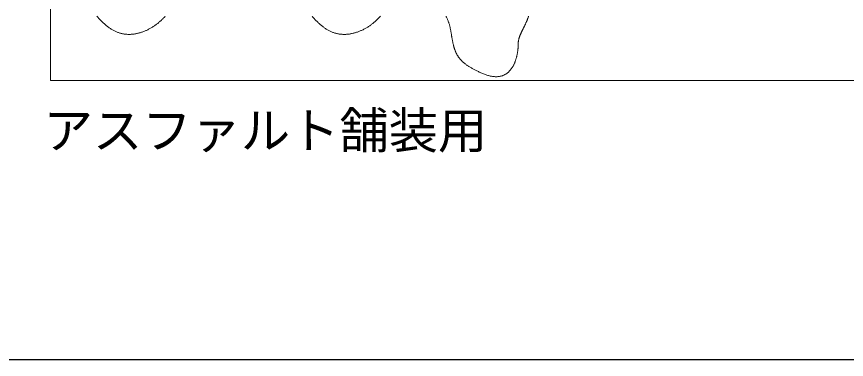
# Model space of a CAD drawing. Units: millimetres, scale not verified. Extents: x -1224 to 1080, y -808 to 808.
# Drawn here: x -675.5 to -338.8, y -807.7 to -668.6 of the extents above; entities that cross this region are included whole.
import ezdxf
from ezdxf.enums import TextEntityAlignment as Align

# ---------------------------------------------------------------- set-up
doc = ezdxf.new("R2010")
doc.units = ezdxf.units.MM
doc.header["$LTSCALE"] = 8
doc.layers.add('0-0', color=7, linetype='Continuous')
doc.layers.add('0-F', color=7, linetype='Continuous', lineweight=18)
doc.styles.add('ＭＳ ゴシック', font='')
doc.styles.get('ＭＳ ゴシック').set_extended_font_data('MS Gothic')

msp = doc.modelspace()

# ---------------------------------------------------------------- linework, layer by layer
at = {"layer": '0-0'}
msp.add_line((-1223.981, -807.668), (1080.019, -807.668), dxfattribs=at)
msp.add_lwpolyline([(-1223.981, -807.668), (1080.019, -807.668), (1080.019, 808.332), (-1223.981, 808.332)], close=True, dxfattribs=at)
at = {"layer": '0-F'}
for p, q in [((-661.661, -139.788), (-661.661, -694.472)), ((-642.651, -668.717), (-642.883, -668.442)), ((-642.417, -668.988), (-642.651, -668.717)), ((-642.181, -669.256), (-642.417, -668.988)), ((-641.943, -669.52), (-642.181, -669.256)), ((-641.703, -669.78), (-641.943, -669.52)), ((-641.462, -670.035), (-641.703, -669.78)), ((-641.219, -670.286), (-641.462, -670.035)), ((-616.504, -669.857), (-616.737, -670.081)), ((-616.274, -669.63), (-616.504, -669.857)), ((-616.048, -669.399), (-616.274, -669.63)), ((-615.824, -669.166), (-616.048, -669.399)), ((-615.604, -668.929), (-615.824, -669.166)), ((-615.387, -668.689), (-615.604, -668.929)), ((-615.174, -668.446), (-615.387, -668.689)), ((-555.353, -668.717), (-555.585, -668.442)), ((-555.119, -668.988), (-555.353, -668.717)), ((-554.883, -669.256), (-555.119, -668.988)), ((-554.645, -669.52), (-554.883, -669.256)), ((-554.405, -669.78), (-554.645, -669.52)), ((-554.163, -670.035), (-554.405, -669.78)), ((-553.92, -670.286), (-554.163, -670.035)), ((-529.207, -669.857), (-529.44, -670.081)), ((-528.977, -669.63), (-529.207, -669.857)), ((-528.75, -669.399), (-528.977, -669.63)), ((-528.527, -669.166), (-528.75, -669.399)), ((-528.307, -668.929), (-528.527, -669.166)), ((-528.09, -668.689), (-528.307, -668.929)), ((-527.876, -668.446), (-528.09, -668.689)), ((-501.113, -668.654), (-501.223, -668.423)), ((-501.004, -668.887), (-501.113, -668.654)), ((-500.897, -669.121), (-501.004, -668.887)), ((-500.792, -669.358), (-500.897, -669.121)), ((-500.688, -669.597), (-500.792, -669.358)), ((-500.587, -669.837), (-500.688, -669.597)), ((-500.488, -670.08), (-500.587, -669.837)), ((-468.284, -669.956), (-468.355, -670.135)), ((-468.213, -669.775), (-468.284, -669.956)), ((-468.143, -669.592), (-468.213, -669.775)), ((-468.075, -669.407), (-468.143, -669.592)), ((-468.007, -669.22), (-468.075, -669.407)), ((-467.941, -669.031), (-468.007, -669.22)), ((-467.875, -668.84), (-467.941, -669.031)), ((-467.811, -668.647), (-467.875, -668.84)), ((-467.748, -668.451), (-467.811, -668.647)), ((-640.974, -670.533), (-641.219, -670.286)), ((-640.727, -670.776), (-640.974, -670.533)), ((-640.479, -671.014), (-640.727, -670.776)), ((-640.229, -671.247), (-640.479, -671.014)), ((-639.977, -671.476), (-640.229, -671.247)), ((-639.725, -671.7), (-639.977, -671.476)), ((-639.47, -671.919), (-639.725, -671.7)), ((-639.215, -672.134), (-639.47, -671.919)), ((-638.958, -672.343), (-639.215, -672.134)), ((-638.7, -672.547), (-638.958, -672.343)), ((-638.44, -672.746), (-638.7, -672.547)), ((-638.179, -672.939), (-638.44, -672.746)), ((-637.918, -673.127), (-638.179, -672.939)), ((-637.655, -673.31), (-637.918, -673.127)), ((-637.391, -673.487), (-637.655, -673.31)), ((-621.101, -673.33), (-621.377, -673.485)), ((-620.827, -673.17), (-621.101, -673.33)), ((-620.554, -673.007), (-620.827, -673.17)), ((-620.284, -672.839), (-620.554, -673.007)), ((-620.015, -672.667), (-620.284, -672.839)), ((-619.748, -672.491), (-620.015, -672.667)), ((-619.484, -672.311), (-619.748, -672.491)), ((-619.222, -672.127), (-619.484, -672.311)), ((-618.962, -671.939), (-619.222, -672.127)), ((-618.704, -671.748), (-618.962, -671.939)), ((-618.449, -671.552), (-618.704, -671.748)), ((-618.196, -671.353), (-618.449, -671.552)), ((-617.946, -671.15), (-618.196, -671.353)), ((-617.699, -670.943), (-617.946, -671.15)), ((-617.454, -670.733), (-617.699, -670.943)), ((-617.212, -670.519), (-617.454, -670.733)), ((-616.973, -670.302), (-617.212, -670.519)), ((-616.737, -670.081), (-616.973, -670.302)), ((-553.675, -670.533), (-553.92, -670.286)), ((-553.428, -670.776), (-553.675, -670.533)), ((-553.18, -671.014), (-553.428, -670.776)), ((-552.93, -671.247), (-553.18, -671.014)), ((-552.679, -671.476), (-552.93, -671.247)), ((-552.426, -671.7), (-552.679, -671.476)), ((-552.171, -671.919), (-552.426, -671.7)), ((-551.916, -672.134), (-552.171, -671.919)), ((-551.659, -672.343), (-551.916, -672.134)), ((-551.401, -672.547), (-551.659, -672.343)), ((-551.141, -672.746), (-551.401, -672.547)), ((-550.88, -672.939), (-551.141, -672.746)), ((-550.619, -673.127), (-550.88, -672.939)), ((-550.356, -673.31), (-550.619, -673.127)), ((-550.092, -673.487), (-550.356, -673.31)), ((-533.803, -673.33), (-534.079, -673.485)), ((-533.529, -673.17), (-533.803, -673.33)), ((-533.257, -673.007), (-533.529, -673.17)), ((-532.986, -672.839), (-533.257, -673.007)), ((-532.717, -672.667), (-532.986, -672.839)), ((-532.451, -672.491), (-532.717, -672.667)), ((-532.187, -672.311), (-532.451, -672.491)), ((-531.924, -672.127), (-532.187, -672.311)), ((-531.664, -671.939), (-531.924, -672.127)), ((-531.407, -671.748), (-531.664, -671.939)), ((-531.152, -671.552), (-531.407, -671.748)), ((-530.899, -671.353), (-531.152, -671.552)), ((-530.649, -671.15), (-530.899, -671.353)), ((-530.402, -670.943), (-530.649, -671.15)), ((-530.157, -670.733), (-530.402, -670.943)), ((-529.915, -670.519), (-530.157, -670.733)), ((-529.676, -670.302), (-529.915, -670.519)), ((-529.44, -670.081), (-529.676, -670.302)), ((-500.391, -670.325), (-500.488, -670.08)), ((-500.297, -670.572), (-500.391, -670.325)), ((-500.206, -670.821), (-500.297, -670.572)), ((-500.118, -671.072), (-500.206, -670.821)), ((-500.033, -671.326), (-500.118, -671.072)), ((-499.952, -671.582), (-500.033, -671.326)), ((-499.874, -671.841), (-499.952, -671.582)), ((-499.8, -672.102), (-499.874, -671.841)), ((-499.73, -672.365), (-499.8, -672.102)), ((-499.664, -672.631), (-499.73, -672.365)), ((-499.602, -672.9), (-499.664, -672.631)), ((-499.545, -673.171), (-499.602, -672.9)), ((-499.492, -673.445), (-499.545, -673.171)), ((-469.874, -673.386), (-469.95, -673.535)), ((-469.798, -673.235), (-469.874, -673.386)), ((-469.722, -673.084), (-469.798, -673.235)), ((-469.645, -672.931), (-469.722, -673.084)), ((-469.568, -672.777), (-469.645, -672.931)), ((-469.491, -672.622), (-469.568, -672.777)), ((-469.414, -672.466), (-469.491, -672.622)), ((-469.336, -672.309), (-469.414, -672.466)), ((-469.259, -672.151), (-469.336, -672.309)), ((-469.182, -671.991), (-469.259, -672.151)), ((-469.105, -671.83), (-469.182, -671.991)), ((-469.028, -671.668), (-469.105, -671.83)), ((-468.951, -671.504), (-469.028, -671.668)), ((-468.875, -671.338), (-468.951, -671.504)), ((-468.799, -671.171), (-468.875, -671.338)), ((-468.724, -671.003), (-468.799, -671.171)), ((-468.649, -670.833), (-468.724, -671.003)), ((-468.574, -670.661), (-468.649, -670.833)), ((-468.501, -670.487), (-468.574, -670.661)), ((-468.428, -670.312), (-468.501, -670.487)), ((-468.355, -670.135), (-468.428, -670.312)), ((-637.126, -673.658), (-637.391, -673.487)), ((-636.86, -673.824), (-637.126, -673.658)), ((-636.594, -673.984), (-636.86, -673.824)), ((-636.326, -674.137), (-636.594, -673.984)), ((-636.058, -674.285), (-636.326, -674.137)), ((-635.789, -674.427), (-636.058, -674.285)), ((-635.519, -674.562), (-635.789, -674.427)), ((-635.248, -674.69), (-635.519, -674.562)), ((-634.974, -674.812), (-635.248, -674.69)), ((-634.699, -674.926), (-634.974, -674.812)), ((-634.422, -675.033), (-634.699, -674.926)), ((-634.144, -675.133), (-634.422, -675.033)), ((-633.863, -675.226), (-634.144, -675.133)), ((-633.582, -675.312), (-633.863, -675.226)), ((-633.299, -675.391), (-633.582, -675.312)), ((-633.014, -675.464), (-633.299, -675.391)), ((-632.729, -675.53), (-633.014, -675.464)), ((-632.442, -675.589), (-632.729, -675.53)), ((-632.154, -675.642), (-632.442, -675.589)), ((-631.864, -675.688), (-632.154, -675.642)), ((-631.574, -675.728), (-631.864, -675.688)), ((-631.283, -675.761), (-631.574, -675.728)), ((-630.991, -675.788), (-631.283, -675.761)), ((-630.699, -675.808), (-630.991, -675.788)), ((-630.406, -675.822), (-630.699, -675.808)), ((-630.112, -675.831), (-630.406, -675.822)), ((-629.817, -675.833), (-630.112, -675.831)), ((-629.522, -675.829), (-629.817, -675.833)), ((-629.227, -675.818), (-629.522, -675.829)), ((-628.931, -675.802), (-629.227, -675.818)), ((-628.635, -675.78), (-628.931, -675.802)), ((-628.339, -675.753), (-628.635, -675.78)), ((-628.043, -675.719), (-628.339, -675.753)), ((-627.747, -675.68), (-628.043, -675.719)), ((-627.451, -675.635), (-627.747, -675.68)), ((-627.155, -675.584), (-627.451, -675.635)), ((-626.859, -675.528), (-627.155, -675.584)), ((-626.564, -675.466), (-626.859, -675.528)), ((-626.269, -675.399), (-626.564, -675.466)), ((-625.974, -675.327), (-626.269, -675.399)), ((-625.68, -675.249), (-625.974, -675.327)), ((-625.386, -675.166), (-625.68, -675.249)), ((-625.093, -675.078), (-625.386, -675.166)), ((-624.801, -674.985), (-625.093, -675.078)), ((-624.509, -674.886), (-624.801, -674.985)), ((-624.219, -674.783), (-624.509, -674.886)), ((-623.929, -674.674), (-624.219, -674.783)), ((-623.641, -674.561), (-623.929, -674.674)), ((-623.353, -674.443), (-623.641, -674.561)), ((-623.067, -674.32), (-623.353, -674.443)), ((-622.782, -674.192), (-623.067, -674.32)), ((-622.498, -674.06), (-622.782, -674.192)), ((-622.215, -673.923), (-622.498, -674.06)), ((-621.934, -673.781), (-622.215, -673.923)), ((-621.655, -673.635), (-621.934, -673.781)), ((-621.377, -673.485), (-621.655, -673.635)), ((-549.827, -673.658), (-550.092, -673.487)), ((-549.561, -673.824), (-549.827, -673.658)), ((-549.295, -673.984), (-549.561, -673.824)), ((-549.027, -674.137), (-549.295, -673.984)), ((-548.759, -674.285), (-549.027, -674.137)), ((-548.49, -674.427), (-548.759, -674.285)), ((-548.22, -674.562), (-548.49, -674.427)), ((-547.949, -674.69), (-548.22, -674.562)), ((-547.675, -674.812), (-547.949, -674.69)), ((-547.4, -674.926), (-547.675, -674.812)), ((-547.123, -675.033), (-547.4, -674.926)), ((-546.845, -675.133), (-547.123, -675.033)), ((-546.564, -675.226), (-546.845, -675.133)), ((-546.283, -675.312), (-546.564, -675.226)), ((-546, -675.391), (-546.283, -675.312)), ((-545.715, -675.464), (-546, -675.391)), ((-545.43, -675.53), (-545.715, -675.464)), ((-545.143, -675.589), (-545.43, -675.53)), ((-544.855, -675.642), (-545.143, -675.589)), ((-544.566, -675.688), (-544.855, -675.642)), ((-544.275, -675.728), (-544.566, -675.688)), ((-543.984, -675.761), (-544.275, -675.728)), ((-543.693, -675.788), (-543.984, -675.761)), ((-543.4, -675.808), (-543.693, -675.788)), ((-543.107, -675.822), (-543.4, -675.808)), ((-542.813, -675.831), (-543.107, -675.822)), ((-542.518, -675.833), (-542.813, -675.831)), ((-542.224, -675.829), (-542.518, -675.833)), ((-541.928, -675.818), (-542.224, -675.829)), ((-541.633, -675.802), (-541.928, -675.818)), ((-541.337, -675.78), (-541.633, -675.802)), ((-541.041, -675.753), (-541.337, -675.78)), ((-540.745, -675.719), (-541.041, -675.753)), ((-540.449, -675.68), (-540.745, -675.719)), ((-540.153, -675.635), (-540.449, -675.68)), ((-539.857, -675.584), (-540.153, -675.635)), ((-539.561, -675.528), (-539.857, -675.584)), ((-539.266, -675.466), (-539.561, -675.528)), ((-538.97, -675.399), (-539.266, -675.466)), ((-538.676, -675.327), (-538.97, -675.399)), ((-538.382, -675.249), (-538.676, -675.327)), ((-538.088, -675.166), (-538.382, -675.249)), ((-537.795, -675.078), (-538.088, -675.166)), ((-537.503, -674.985), (-537.795, -675.078)), ((-537.211, -674.886), (-537.503, -674.985)), ((-536.921, -674.783), (-537.211, -674.886)), ((-536.631, -674.674), (-536.921, -674.783)), ((-536.343, -674.561), (-536.631, -674.674)), ((-536.055, -674.443), (-536.343, -674.561)), ((-535.769, -674.32), (-536.055, -674.443)), ((-535.484, -674.192), (-535.769, -674.32)), ((-535.2, -674.06), (-535.484, -674.192)), ((-534.918, -673.923), (-535.2, -674.06)), ((-534.637, -673.781), (-534.918, -673.923)), ((-534.357, -673.635), (-534.637, -673.781)), ((-534.079, -673.485), (-534.357, -673.635)), ((-499.441, -673.717), (-499.492, -673.445)), ((-499.392, -673.986), (-499.441, -673.717)), ((-499.344, -674.252), (-499.392, -673.986)), ((-499.297, -674.515), (-499.344, -674.252)), ((-499.251, -674.775), (-499.297, -674.515)), ((-499.206, -675.033), (-499.251, -674.775)), ((-499.162, -675.287), (-499.206, -675.033)), ((-499.118, -675.539), (-499.162, -675.287)), ((-499.075, -675.787), (-499.118, -675.539)), ((-499.033, -676.034), (-499.075, -675.787)), ((-498.991, -676.277), (-499.033, -676.034)), ((-498.95, -676.518), (-498.991, -676.277)), ((-498.908, -676.756), (-498.95, -676.518)), ((-498.867, -676.991), (-498.908, -676.756)), ((-471.385, -676.691), (-471.434, -676.832)), ((-471.334, -676.549), (-471.385, -676.691)), ((-471.281, -676.408), (-471.334, -676.549)), ((-471.227, -676.267), (-471.281, -676.408)), ((-471.17, -676.126), (-471.227, -676.267)), ((-471.113, -675.985), (-471.17, -676.126)), ((-471.054, -675.844), (-471.113, -675.985)), ((-470.993, -675.702), (-471.054, -675.844)), ((-470.931, -675.561), (-470.993, -675.702)), ((-470.868, -675.419), (-470.931, -675.561)), ((-470.803, -675.277), (-470.868, -675.419)), ((-470.737, -675.135), (-470.803, -675.277)), ((-470.67, -674.992), (-470.737, -675.135)), ((-470.602, -674.849), (-470.67, -674.992)), ((-470.533, -674.706), (-470.602, -674.849)), ((-470.463, -674.562), (-470.533, -674.706)), ((-470.392, -674.417), (-470.463, -674.562)), ((-470.32, -674.272), (-470.392, -674.417)), ((-470.247, -674.126), (-470.32, -674.272)), ((-470.174, -673.98), (-470.247, -674.126)), ((-470.1, -673.832), (-470.174, -673.98)), ((-470.025, -673.684), (-470.1, -673.832)), ((-469.95, -673.535), (-470.025, -673.684)), ((-498.826, -677.225), (-498.867, -676.991)), ((-498.785, -677.455), (-498.826, -677.225)), ((-498.744, -677.683), (-498.785, -677.455)), ((-498.703, -677.909), (-498.744, -677.683)), ((-498.662, -678.132), (-498.703, -677.909)), ((-498.62, -678.353), (-498.662, -678.132)), ((-498.578, -678.571), (-498.62, -678.353)), ((-498.535, -678.788), (-498.578, -678.571)), ((-498.492, -679.002), (-498.535, -678.788)), ((-498.448, -679.214), (-498.492, -679.002)), ((-498.403, -679.423), (-498.448, -679.214)), ((-498.357, -679.631), (-498.403, -679.423)), ((-498.311, -679.836), (-498.357, -679.631)), ((-498.263, -680.04), (-498.311, -679.836)), ((-498.214, -680.241), (-498.263, -680.04)), ((-471.945, -680.088), (-471.949, -680.254)), ((-471.942, -679.926), (-471.945, -680.088)), ((-471.94, -679.767), (-471.942, -679.926)), ((-471.937, -679.459), (-471.94, -679.613)), ((-471.94, -679.613), (-471.94, -679.767)), ((-471.931, -679.307), (-471.937, -679.459)), ((-471.922, -679.155), (-471.931, -679.307)), ((-471.911, -679.005), (-471.922, -679.155)), ((-471.896, -678.856), (-471.911, -679.005)), ((-471.879, -678.707), (-471.896, -678.856)), ((-471.859, -678.559), (-471.879, -678.707)), ((-471.837, -678.412), (-471.859, -678.559)), ((-471.812, -678.266), (-471.837, -678.412)), ((-471.784, -678.12), (-471.812, -678.266)), ((-471.754, -677.975), (-471.784, -678.12)), ((-471.722, -677.831), (-471.754, -677.975)), ((-471.687, -677.687), (-471.722, -677.831)), ((-471.65, -677.543), (-471.687, -677.687)), ((-471.611, -677.4), (-471.65, -677.543)), ((-471.57, -677.258), (-471.611, -677.4)), ((-471.527, -677.116), (-471.57, -677.258)), ((-471.481, -676.974), (-471.527, -677.116)), ((-471.434, -676.832), (-471.481, -676.974)), ((-498.164, -680.441), (-498.214, -680.241)), ((-498.113, -680.638), (-498.164, -680.441)), ((-498.06, -680.834), (-498.113, -680.638)), ((-498.006, -681.027), (-498.06, -680.834)), ((-497.95, -681.219), (-498.006, -681.027)), ((-497.893, -681.409), (-497.95, -681.219)), ((-497.833, -681.598), (-497.893, -681.409)), ((-497.772, -681.784), (-497.833, -681.598)), ((-497.709, -681.969), (-497.772, -681.784)), ((-497.644, -682.152), (-497.709, -681.969)), ((-497.577, -682.334), (-497.644, -682.152)), ((-497.508, -682.514), (-497.577, -682.334)), ((-497.436, -682.693), (-497.508, -682.514)), ((-497.362, -682.87), (-497.436, -682.693)), ((-497.286, -683.046), (-497.362, -682.87)), ((-497.207, -683.22), (-497.286, -683.046)), ((-497.125, -683.393), (-497.207, -683.22)), ((-497.041, -683.564), (-497.125, -683.393)), ((-472.293, -683.513), (-472.332, -683.722)), ((-472.257, -683.305), (-472.293, -683.513)), ((-472.223, -683.098), (-472.257, -683.305)), ((-472.191, -682.893), (-472.223, -683.098)), ((-472.161, -682.69), (-472.191, -682.893)), ((-472.133, -682.488), (-472.161, -682.69)), ((-472.108, -682.288), (-472.133, -682.488)), ((-472.084, -682.09), (-472.108, -682.288)), ((-472.063, -681.894), (-472.084, -682.09)), ((-472.043, -681.701), (-472.063, -681.894)), ((-472.025, -681.51), (-472.043, -681.701)), ((-472.009, -681.322), (-472.025, -681.51)), ((-471.995, -681.136), (-472.009, -681.322)), ((-471.982, -680.954), (-471.995, -681.136)), ((-471.972, -680.774), (-471.982, -680.954)), ((-471.962, -680.597), (-471.972, -680.774)), ((-471.955, -680.424), (-471.962, -680.597)), ((-471.949, -680.254), (-471.955, -680.424)), ((-496.954, -683.734), (-497.041, -683.564)), ((-496.864, -683.903), (-496.954, -683.734)), ((-496.771, -684.071), (-496.864, -683.903)), ((-496.674, -684.238), (-496.771, -684.071)), ((-496.575, -684.403), (-496.674, -684.238)), ((-496.473, -684.567), (-496.575, -684.403)), ((-496.367, -684.73), (-496.473, -684.567)), ((-496.257, -684.893), (-496.367, -684.73)), ((-496.144, -685.054), (-496.257, -684.893)), ((-496.028, -685.214), (-496.144, -685.054)), ((-495.908, -685.373), (-496.028, -685.214)), ((-495.784, -685.531), (-495.908, -685.373)), ((-495.656, -685.689), (-495.784, -685.531)), ((-495.524, -685.846), (-495.656, -685.689)), ((-495.388, -686.001), (-495.524, -685.846)), ((-495.248, -686.157), (-495.388, -686.001)), ((-495.104, -686.311), (-495.248, -686.157)), ((-494.956, -686.465), (-495.104, -686.311)), ((-494.803, -686.618), (-494.956, -686.465)), ((-494.645, -686.77), (-494.803, -686.618)), ((-494.483, -686.922), (-494.645, -686.77)), ((-473.136, -686.69), (-473.214, -686.9)), ((-473.061, -686.48), (-473.136, -686.69)), ((-472.989, -686.269), (-473.061, -686.48)), ((-472.919, -686.057), (-472.989, -686.269)), ((-472.853, -685.844), (-472.919, -686.057)), ((-472.789, -685.632), (-472.853, -685.844)), ((-472.728, -685.419), (-472.789, -685.632)), ((-472.669, -685.205), (-472.728, -685.419)), ((-472.614, -684.992), (-472.669, -685.205)), ((-472.56, -684.779), (-472.614, -684.992)), ((-472.51, -684.566), (-472.56, -684.779)), ((-472.462, -684.354), (-472.51, -684.566)), ((-472.416, -684.143), (-472.462, -684.354)), ((-472.373, -683.932), (-472.416, -684.143)), ((-472.332, -683.722), (-472.373, -683.932)), ((-494.316, -687.074), (-494.483, -686.922)), ((-494.145, -687.225), (-494.316, -687.074)), ((-493.969, -687.375), (-494.145, -687.225)), ((-493.787, -687.526), (-493.969, -687.375)), ((-493.601, -687.675), (-493.787, -687.526)), ((-493.41, -687.825), (-493.601, -687.675)), ((-493.213, -687.974), (-493.41, -687.825)), ((-493.011, -688.123), (-493.213, -687.974)), ((-492.804, -688.272), (-493.011, -688.123)), ((-492.591, -688.42), (-492.804, -688.272)), ((-492.373, -688.568), (-492.591, -688.42)), ((-492.149, -688.717), (-492.373, -688.568)), ((-491.919, -688.865), (-492.149, -688.717)), ((-491.684, -689.013), (-491.919, -688.865)), ((-491.442, -689.161), (-491.684, -689.013)), ((-491.195, -689.309), (-491.442, -689.161)), ((-490.941, -689.458), (-491.195, -689.309)), ((-490.681, -689.606), (-490.941, -689.458)), ((-490.415, -689.755), (-490.681, -689.606)), ((-490.143, -689.903), (-490.415, -689.755)), ((-489.864, -690.052), (-490.143, -689.903)), ((-489.579, -690.202), (-489.864, -690.052)), ((-489.287, -690.351), (-489.579, -690.202)), ((-475.033, -690.17), (-475.172, -690.337)), ((-474.898, -689.999), (-475.033, -690.17)), ((-474.767, -689.825), (-474.898, -689.999)), ((-474.64, -689.648), (-474.767, -689.825)), ((-474.516, -689.467), (-474.64, -689.648)), ((-474.396, -689.283), (-474.516, -689.467)), ((-474.279, -689.097), (-474.396, -689.283)), ((-474.166, -688.908), (-474.279, -689.097)), ((-474.056, -688.716), (-474.166, -688.908)), ((-473.949, -688.522), (-474.056, -688.716)), ((-473.846, -688.326), (-473.949, -688.522)), ((-473.746, -688.127), (-473.846, -688.326)), ((-473.65, -687.927), (-473.746, -688.127)), ((-473.556, -687.724), (-473.65, -687.927)), ((-473.466, -687.52), (-473.556, -687.724)), ((-473.379, -687.315), (-473.466, -687.52)), ((-473.295, -687.108), (-473.379, -687.315)), ((-473.214, -686.9), (-473.295, -687.108)), ((-488.989, -690.501), (-489.287, -690.351)), ((-488.683, -690.651), (-488.989, -690.501)), ((-488.371, -690.802), (-488.683, -690.651)), ((-488.052, -690.953), (-488.371, -690.802)), ((-487.725, -691.105), (-488.052, -690.953)), ((-487.392, -691.257), (-487.725, -691.105)), ((-487.051, -691.41), (-487.392, -691.257)), ((-486.703, -691.563), (-487.051, -691.41)), ((-486.348, -691.717), (-486.703, -691.563)), ((-485.989, -691.868), (-486.348, -691.717)), ((-485.637, -692.009), (-485.989, -691.868)), ((-485.29, -692.139), (-485.637, -692.009)), ((-484.949, -692.26), (-485.29, -692.139)), ((-484.614, -692.371), (-484.949, -692.26)), ((-484.284, -692.473), (-484.614, -692.371)), ((-483.96, -692.565), (-484.284, -692.473)), ((-483.641, -692.648), (-483.96, -692.565)), ((-483.328, -692.721), (-483.641, -692.648)), ((-483.02, -692.786), (-483.328, -692.721)), ((-482.718, -692.842), (-483.02, -692.786)), ((-482.42, -692.889), (-482.718, -692.842)), ((-482.129, -692.928), (-482.42, -692.889)), ((-481.842, -692.958), (-482.129, -692.928)), ((-481.56, -692.98), (-481.842, -692.958)), ((-481.284, -692.994), (-481.56, -692.98)), ((-481.013, -693), (-481.284, -692.994)), ((-480.747, -692.998), (-481.013, -693)), ((-480.486, -692.988), (-480.747, -692.998)), ((-480.23, -692.971), (-480.486, -692.988)), ((-479.978, -692.946), (-480.23, -692.971)), ((-479.732, -692.914), (-479.978, -692.946)), ((-479.491, -692.875), (-479.732, -692.914)), ((-479.254, -692.829), (-479.491, -692.875)), ((-479.022, -692.776), (-479.254, -692.829)), ((-478.795, -692.716), (-479.022, -692.776)), ((-478.572, -692.65), (-478.795, -692.716)), ((-478.355, -692.578), (-478.572, -692.65)), ((-478.141, -692.499), (-478.355, -692.578)), ((-477.932, -692.414), (-478.141, -692.499)), ((-477.728, -692.323), (-477.932, -692.414)), ((-477.528, -692.226), (-477.728, -692.323)), ((-477.333, -692.124), (-477.528, -692.226)), ((-477.142, -692.016), (-477.333, -692.124)), ((-476.955, -691.902), (-477.142, -692.016)), ((-476.772, -691.783), (-476.955, -691.902)), ((-476.594, -691.659), (-476.772, -691.783)), ((-476.42, -691.531), (-476.594, -691.659)), ((-476.25, -691.397), (-476.42, -691.531)), ((-476.084, -691.258), (-476.25, -691.397)), ((-475.922, -691.116), (-476.084, -691.258)), ((-475.764, -690.968), (-475.922, -691.116)), ((-475.61, -690.817), (-475.764, -690.968)), ((-475.46, -690.661), (-475.61, -690.817)), ((-475.314, -690.501), (-475.46, -690.661)), ((-475.172, -690.337), (-475.314, -690.501)), ((-661.661, -694.472), (-213.582, -694.472))]:
    msp.add_line(p, q, dxfattribs=at)

# ---------------------------------------------------------------- texts
at = {"layer": '0-F', "color": 4, "style": 'ＭＳ ゴシック'}
msp.add_text('アスファルト舗装用', height=14.66, dxfattribs=at).set_placement((-664.482, -726.511), align=Align.BOTTOM_LEFT)

doc.saveas('drawing.dxf')
